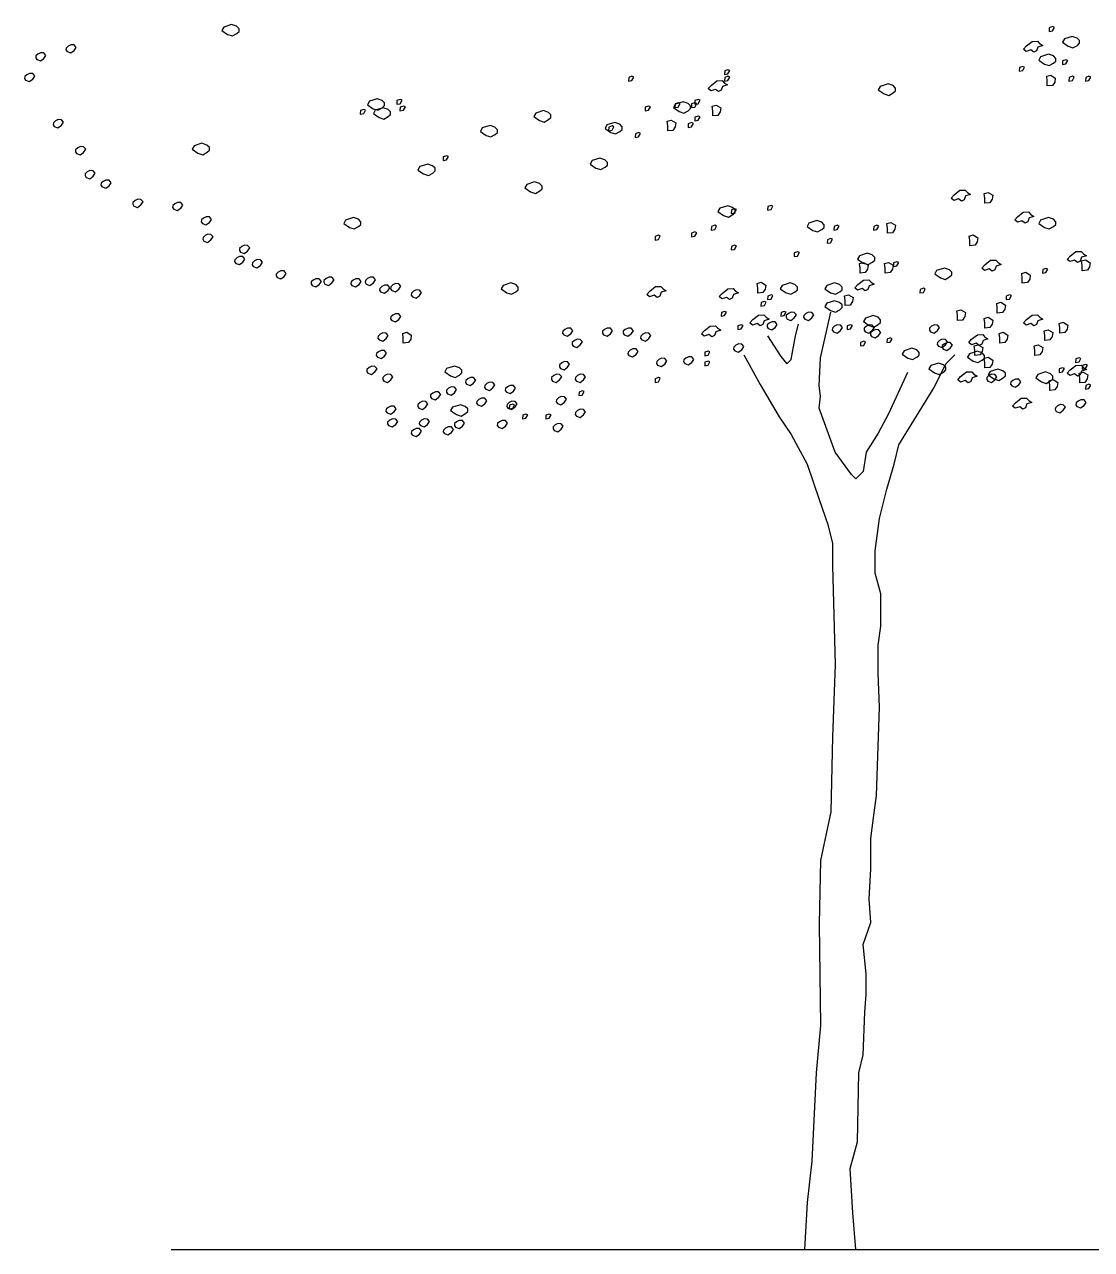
# Model space of a CAD drawing. Header units: millimetres. Extents: x 454 to 24074, y 929 to 15016.
# Drawn here: x 491 to 1802, y 11147 to 12652 of the extents above; entities that cross this region are included whole.
import ezdxf

# ---------------------------------------------------------------- set-up
doc = ezdxf.new("R2010")
doc.units = ezdxf.units.MM
doc.layers.add('cadblocksdwg.com', color=255, linetype='Continuous')

# ---------------------------------------------------------------- blocks, each defined once
blk = doc.blocks.new('Trees side 07_cad-block.com')
at = {"color": 0}
for points in [[(-1513.2, 2925.6), (-1501.7, 2922), (-1491.2, 2927.9), (-1485.7, 2933), (-1485.7, 2939.4), (-1491.6, 2945.3), (-1503.5, 2949.5), (-1522.3, 2943.5), (-1526.9, 2935.3)], [(465.2, 2932.9), (473.4, 2934.3), (478, 2942.5), (473.4, 2944.4), (465.6, 2941.6)], [(511.2, 2897), (522.7, 2893.4), (533.2, 2899.3), (538.7, 2904.4), (538.7, 2910.8), (532.8, 2916.7), (520.8, 2920.9), (502, 2914.9), (497.5, 2906.7)], [(-1899.9, 2884.2), (-1891.2, 2881), (-1883, 2887), (-1877.9, 2894.3), (-1883, 2900.3), (-1890.8, 2900.7), (-1897.2, 2897.5), (-1902.2, 2892.9), (-1902.7, 2888.4)], [(410.4, 2897.9), (424.2, 2908.9), (437, 2909.3), (442.5, 2903.4), (449.9, 2898.8), (437.9, 2895.1), (434.7, 2885.9), (428.3, 2882.7), (421, 2888.2), (410, 2884.6), (403.6, 2890.1)], [(-1972.8, 2865.1), (-1964.1, 2861.9), (-1955.8, 2867.8), (-1950.8, 2875.2), (-1955.8, 2881.1), (-1963.6, 2881.6), (-1970, 2878.4), (-1975.1, 2873.8), (-1975.5, 2869.2)], [(454, 2854.1), (465.4, 2850.5), (476, 2856.4), (481.5, 2861.5), (481.5, 2867.9), (475.5, 2873.8), (463.6, 2878), (444.8, 2872), (440.2, 2863.8)], [(497.1, 2853.2), (505.3, 2854.6), (509.9, 2862.8), (505.3, 2864.6), (497.5, 2861.9)], [(-1999.6, 2815.2), (-1990.9, 2812), (-1982.7, 2818), (-1977.6, 2825.3), (-1982.7, 2831.3), (-1990.4, 2831.7), (-1996.9, 2828.5), (-2001.9, 2824), (-2002.4, 2819.4)], [(-316.4, 2829.3), (-308.2, 2830.6), (-303.6, 2838.9), (-308.2, 2840.7), (-316, 2838)], [(393.4, 2837.2), (401.6, 2838.6), (406.2, 2846.9), (401.6, 2848.7), (393.9, 2845.9)], [(-547.7, 2813.3), (-539.5, 2814.7), (-534.9, 2822.9), (-539.5, 2824.8), (-547.3, 2822)], [(-348.9, 2803), (-335.1, 2814), (-322.3, 2814.4), (-316.8, 2808.5), (-309.5, 2803.9), (-321.4, 2800.2), (-324.6, 2791.1), (-331, 2787.9), (-338.3, 2793.4), (-349.3, 2789.7), (-355.8, 2795.2)], [(-316.4, 2813.3), (-308.2, 2814.7), (-303.6, 2822.9), (-308.2, 2824.8), (-316, 2822)], [(67.7, 2782.6), (79.2, 2779), (89.7, 2784.9), (95.2, 2790), (95.2, 2796.4), (89.3, 2802.3), (77.3, 2806.5), (58.5, 2800.5), (53.9, 2792.3)], [(460.7, 2801.5), (460.7, 2813.8), (459.4, 2824.8), (469, 2827.6), (480, 2820.7), (478.6, 2811.1), (473.1, 2802.8)], [(513, 2813.3), (521.3, 2814.7), (525.9, 2822.9), (521.3, 2824.8), (513.5, 2822)], [(552.9, 2813.3), (561.2, 2814.7), (565.7, 2822.9), (561.2, 2824.8), (553.4, 2822)], [(-1193.8, 2733.6), (-1185.5, 2735), (-1180.9, 2743.2), (-1185.5, 2745), (-1193.3, 2742.3)], [(-1162.7, 2746.9), (-1151.2, 2743.2), (-1140.7, 2749.2), (-1135.2, 2754.2), (-1135.2, 2760.6), (-1141.1, 2766.6), (-1153, 2770.7), (-1171.8, 2764.8), (-1176.4, 2756.5)], [(-1148.4, 2725.4), (-1136.9, 2721.8), (-1126.3, 2727.7), (-1120.8, 2732.8), (-1120.8, 2739.2), (-1126.8, 2745.1), (-1138.7, 2749.3), (-1157.5, 2743.3), (-1162.1, 2735.1)], [(-1106, 2757.5), (-1097.8, 2758.9), (-1093.2, 2767.1), (-1097.8, 2769), (-1105.6, 2766.2)], [(-1098.1, 2741.6), (-1089.8, 2742.9), (-1085.2, 2751.2), (-1089.8, 2753), (-1097.6, 2750.3)], [(-507.9, 2741.6), (-499.6, 2742.9), (-495, 2751.2), (-499.6, 2753), (-507.4, 2750.3)], [(-425.9, 2739.7), (-414.4, 2736.1), (-403.9, 2742), (-398.4, 2747.1), (-398.4, 2753.5), (-404.3, 2759.4), (-416.2, 2763.6), (-435, 2757.6), (-439.6, 2749.4)], [(-436.1, 2749.5), (-427.8, 2750.9), (-423.2, 2759.2), (-427.8, 2761), (-435.6, 2758.2)], [(-396.2, 2749.5), (-388, 2750.9), (-383.4, 2759.2), (-388, 2761), (-395.7, 2758.2)], [(-388.2, 2757.5), (-380, 2758.9), (-375.4, 2767.1), (-380, 2769), (-387.8, 2766.2)], [(-344.8, 2729.4), (-344.8, 2741.7), (-346.1, 2752.7), (-336.5, 2755.5), (-325.5, 2748.6), (-326.9, 2739), (-332.4, 2730.7)], [(-1930.6, 2704.1), (-1921.9, 2700.9), (-1913.6, 2706.9), (-1908.6, 2714.2), (-1913.6, 2720.2), (-1921.4, 2720.6), (-1927.9, 2717.4), (-1932.9, 2712.8), (-1933.4, 2708.2)], [(-762.1, 2718.3), (-750.6, 2714.6), (-740.1, 2720.6), (-734.6, 2725.6), (-734.6, 2732), (-740.5, 2738), (-752.4, 2742.1), (-771.2, 2736.2), (-775.8, 2727.9)], [(-453, 2693.3), (-453, 2705.7), (-454.3, 2716.7), (-444.7, 2719.4), (-433.7, 2712.5), (-435.1, 2702.9), (-440.6, 2694.7)], [(-388.2, 2717.6), (-380, 2719), (-375.4, 2727.3), (-380, 2729.1), (-387.8, 2726.4)], [(-890.8, 2682.5), (-879.4, 2678.9), (-868.8, 2684.8), (-863.3, 2689.9), (-863.3, 2696.3), (-869.3, 2702.2), (-881.2, 2706.4), (-900, 2700.4), (-904.6, 2692.2)], [(-590.4, 2689.7), (-578.9, 2686), (-568.4, 2692), (-562.9, 2697), (-562.9, 2703.4), (-568.9, 2709.4), (-580.8, 2713.5), (-599.6, 2707.6), (-604.2, 2699.3)], [(-595.6, 2693.7), (-587.3, 2695.1), (-582.8, 2703.4), (-587.3, 2705.2), (-595.1, 2702.4)], [(-531.8, 2677.8), (-523.5, 2679.2), (-519, 2687.4), (-523.5, 2689.2), (-531.3, 2686.5)], [(-404.2, 2701.7), (-395.9, 2703.1), (-391.3, 2711.3), (-395.9, 2713.2), (-403.7, 2710.4)], [(-1876.9, 2639), (-1868.2, 2635.8), (-1860, 2641.7), (-1854.9, 2649.1), (-1860, 2655), (-1867.8, 2655.5), (-1874.2, 2652.3), (-1879.2, 2647.7), (-1879.7, 2643.1)], [(-1584.7, 2639.6), (-1573.2, 2636), (-1562.7, 2641.9), (-1557.2, 2647), (-1557.2, 2653.4), (-1563.2, 2659.3), (-1575.1, 2663.5), (-1593.9, 2657.5), (-1598.5, 2649.2)], [(-994.4, 2622), (-986.1, 2623.4), (-981.5, 2631.6), (-986.1, 2633.4), (-993.9, 2630.7)], [(-626.2, 2603.9), (-614.7, 2600.2), (-604.2, 2606.2), (-598.7, 2611.2), (-598.7, 2617.6), (-604.6, 2623.6), (-616.5, 2627.7), (-635.3, 2621.7), (-639.9, 2613.5)], [(-1853.9, 2581.5), (-1845.2, 2578.3), (-1837, 2584.2), (-1831.9, 2591.6), (-1837, 2597.5), (-1844.8, 2598), (-1851.2, 2594.8), (-1856.2, 2590.2), (-1856.7, 2585.6)], [(-1041.1, 2589.6), (-1029.6, 2585.9), (-1019, 2591.9), (-1013.5, 2596.9), (-1013.5, 2603.3), (-1019.5, 2609.3), (-1031.4, 2613.4), (-1050.2, 2607.4), (-1054.8, 2599.2)], [(-1815.6, 2558.5), (-1806.9, 2555.3), (-1798.6, 2561.2), (-1793.6, 2568.6), (-1798.6, 2574.5), (-1806.4, 2575), (-1812.8, 2571.8), (-1817.9, 2567.2), (-1818.3, 2562.6)], [(-783.5, 2546.7), (-772.1, 2543), (-761.5, 2549), (-756, 2554), (-756, 2560.4), (-762, 2566.4), (-773.9, 2570.5), (-792.7, 2564.5), (-797.3, 2556.3)], [(236.4, 2539.4), (250.2, 2550.4), (263, 2550.9), (268.5, 2544.9), (275.9, 2540.4), (263.9, 2536.7), (260.7, 2527.5), (254.3, 2524.3), (247, 2529.8), (236, 2526.1), (229.5, 2531.6)], [(310.5, 2519.1), (310.5, 2531.4), (309.1, 2542.4), (318.7, 2545.2), (329.7, 2538.3), (328.3, 2528.7), (322.8, 2520.4)], [(-1738.9, 2512.5), (-1730.2, 2509.3), (-1722, 2515.3), (-1716.9, 2522.6), (-1722, 2528.5), (-1729.7, 2529), (-1736.2, 2525.8), (-1741.2, 2521.2), (-1741.7, 2516.6)], [(-1643.1, 2504.8), (-1634.4, 2501.6), (-1626.1, 2507.6), (-1621.1, 2514.9), (-1626.1, 2520.9), (-1633.9, 2521.3), (-1640.3, 2518.1), (-1645.4, 2513.5), (-1645.8, 2509)], [(-318.6, 2489.5), (-307.1, 2485.8), (-296.6, 2491.8), (-291.1, 2496.8), (-291.1, 2503.2), (-297, 2509.2), (-308.9, 2513.3), (-327.7, 2507.3), (-332.3, 2499.1)], [(-212.8, 2502.4), (-204.5, 2503.8), (-199.9, 2512), (-204.5, 2513.8), (-212.3, 2511.1)], [(-1574.1, 2470.4), (-1565.4, 2467.1), (-1557.1, 2473.1), (-1552.1, 2480.4), (-1557.1, 2486.4), (-1564.9, 2486.8), (-1571.3, 2483.6), (-1576.4, 2479.1), (-1576.8, 2474.5)], [(-1219.9, 2460.9), (-1208.4, 2457.2), (-1197.9, 2463.2), (-1192.4, 2468.2), (-1192.4, 2474.6), (-1198.3, 2480.6), (-1210.3, 2484.7), (-1229.1, 2478.7), (-1233.6, 2470.5)], [(-300.5, 2494.4), (-292.2, 2495.8), (-287.7, 2504), (-292.2, 2505.9), (-300, 2503.1)], [(389.3, 2486.7), (403.1, 2497.7), (415.9, 2498.2), (421.4, 2492.2), (428.8, 2487.6), (416.9, 2484), (413.6, 2474.8), (407.2, 2471.6), (399.9, 2477.1), (388.9, 2473.4), (382.5, 2478.9)], [(454, 2460.9), (465.4, 2457.2), (476, 2463.2), (481.5, 2468.2), (481.5, 2474.6), (475.5, 2480.6), (463.6, 2484.7), (444.8, 2478.7), (440.2, 2470.5)], [(-396.2, 2438.6), (-388, 2440), (-383.4, 2448.2), (-388, 2450.1), (-395.7, 2447.3)], [(-348.3, 2454.6), (-340.1, 2455.9), (-335.5, 2464.2), (-340.1, 2466), (-347.9, 2463.3)], [(-104, 2453.7), (-92.5, 2450.1), (-82, 2456), (-76.5, 2461), (-76.5, 2467.5), (-82.4, 2473.4), (-94.3, 2477.5), (-113.1, 2471.6), (-117.7, 2463.3)], [(-53.2, 2454.6), (-45, 2455.9), (-40.4, 2464.2), (-45, 2466), (-52.8, 2463.3)], [(42.5, 2454.6), (50.7, 2455.9), (55.3, 2464.2), (50.7, 2466), (42.9, 2463.3)], [(76, 2446.9), (76, 2459.3), (74.7, 2470.3), (84.3, 2473.1), (95.3, 2466.2), (93.9, 2456.6), (88.4, 2448.3)], [(-1570.2, 2428.2), (-1561.5, 2425), (-1553.3, 2430.9), (-1548.2, 2438.3), (-1553.3, 2444.2), (-1561.1, 2444.7), (-1567.5, 2441.5), (-1572.5, 2436.9), (-1573, 2432.3)], [(-483.9, 2430.6), (-475.7, 2432), (-471.1, 2440.3), (-475.7, 2442.1), (-483.5, 2439.3)], [(-69.2, 2422.7), (-60.9, 2424), (-56.4, 2432.3), (-60.9, 2434.1), (-68.7, 2431.4)], [(274.4, 2416.9), (274.4, 2429.3), (273, 2440.3), (282.6, 2443), (293.6, 2436.1), (292.3, 2426.5), (286.8, 2418.3)], [(-1493.6, 2374.5), (-1484.8, 2371.3), (-1476.6, 2377.3), (-1471.5, 2384.6), (-1476.6, 2390.6), (-1484.4, 2391), (-1490.8, 2387.8), (-1495.8, 2383.3), (-1496.3, 2378.7)], [(-1482.1, 2401.4), (-1473.3, 2398.2), (-1465.1, 2404.1), (-1460, 2411.5), (-1465.1, 2417.4), (-1472.9, 2417.9), (-1479.3, 2414.7), (-1484.3, 2410.1), (-1484.8, 2405.5)], [(-300.5, 2406.7), (-292.2, 2408.1), (-287.7, 2416.3), (-292.2, 2418.2), (-300, 2415.4)], [(-149, 2390.8), (-140.7, 2392.1), (-136.1, 2400.4), (-140.7, 2402.2), (-148.5, 2399.5)], [(17.6, 2375.1), (29.1, 2371.4), (39.6, 2377.4), (45.1, 2382.4), (45.1, 2388.8), (39.2, 2394.8), (27.3, 2398.9), (8.5, 2392.9), (3.9, 2384.7)], [(515.9, 2391.9), (529.6, 2402.9), (542.5, 2403.3), (548, 2397.4), (555.3, 2392.8), (543.4, 2389.1), (540.2, 2379.9), (533.8, 2376.7), (526.4, 2382.2), (515.4, 2378.6), (509, 2384.1)], [(-1451.4, 2366.9), (-1442.7, 2363.7), (-1434.4, 2369.6), (-1429.4, 2377), (-1434.4, 2382.9), (-1442.2, 2383.4), (-1448.6, 2380.2), (-1453.7, 2375.6), (-1454.1, 2371)], [(9.9, 2350.8), (9.9, 2363.2), (8.5, 2374.2), (18.2, 2376.9), (29.1, 2370), (27.8, 2360.4), (22.3, 2352.2)], [(70, 2350.8), (70, 2363.2), (68.6, 2374.2), (78.3, 2376.9), (89.3, 2370), (87.9, 2360.4), (82.4, 2352.2)], [(90.3, 2366.9), (98.6, 2368.2), (103.2, 2376.5), (98.6, 2378.3), (90.8, 2375.6)], [(203.6, 2339.3), (215.1, 2335.6), (225.6, 2341.6), (231.1, 2346.6), (231.1, 2353.1), (225.2, 2359), (213.2, 2363.1), (194.4, 2357.2), (189.9, 2348.9)], [(310.2, 2370.8), (324, 2381.8), (336.8, 2382.2), (342.3, 2376.3), (349.7, 2371.7), (337.8, 2368), (334.5, 2358.9), (328.1, 2355.6), (320.8, 2361.1), (309.8, 2357.5), (303.4, 2363)], [(449.2, 2350.9), (457.5, 2352.3), (462.1, 2360.5), (457.5, 2362.4), (449.7, 2359.6)], [(544.9, 2356.8), (544.9, 2369.2), (543.5, 2380.2), (553.1, 2382.9), (564.1, 2376.1), (562.8, 2366.4), (557.3, 2358.2)], [(-1393.9, 2340.1), (-1385.2, 2336.8), (-1376.9, 2342.8), (-1371.9, 2350.1), (-1376.9, 2356.1), (-1384.7, 2356.6), (-1391.1, 2353.3), (-1396.2, 2348.8), (-1396.6, 2344.2)], [(-1309.5, 2320.9), (-1300.8, 2317.7), (-1292.6, 2323.6), (-1287.5, 2331), (-1292.6, 2336.9), (-1300.4, 2337.4), (-1306.8, 2334.2), (-1311.8, 2329.6), (-1312.3, 2325)], [(-1278.9, 2324.7), (-1270.2, 2321.5), (-1261.9, 2327.5), (-1256.9, 2334.8), (-1261.9, 2340.8), (-1269.7, 2341.2), (-1276.1, 2338), (-1281.2, 2333.4), (-1281.6, 2328.8)], [(-1213.7, 2320.9), (-1205, 2317.7), (-1196.7, 2323.6), (-1191.7, 2331), (-1196.7, 2336.9), (-1204.5, 2337.4), (-1210.9, 2334.2), (-1216, 2329.6), (-1216.4, 2325)], [(-1179.2, 2324.7), (-1170.5, 2321.5), (-1162.2, 2327.5), (-1157.2, 2334.8), (-1162.2, 2340.8), (-1170, 2341.2), (-1176.4, 2338), (-1181.5, 2333.4), (-1181.9, 2328.8)], [(4.4, 2323.3), (18.2, 2334.3), (31, 2334.8), (36.5, 2328.8), (43.8, 2324.2), (31.9, 2320.6), (28.7, 2311.4), (22.3, 2308.2), (15, 2313.7), (4, 2310), (-2.5, 2315.5)], [(400.6, 2326.8), (400.6, 2339.1), (399.2, 2350.1), (408.9, 2352.9), (419.9, 2346), (418.5, 2336.4), (413, 2328.2)], [(-1144.7, 2305.6), (-1136, 2302.4), (-1127.7, 2308.3), (-1122.7, 2315.6), (-1127.7, 2321.6), (-1135.5, 2322.1), (-1141.9, 2318.9), (-1147, 2314.3), (-1147.4, 2309.7)], [(-1117.8, 2309.4), (-1109.1, 2306.2), (-1100.9, 2312.1), (-1095.8, 2319.5), (-1100.9, 2325.4), (-1108.7, 2325.9), (-1115.1, 2322.7), (-1120.1, 2318.1), (-1120.6, 2313.5)], [(-1068, 2294.1), (-1059.3, 2290.9), (-1051, 2296.8), (-1046, 2304.2), (-1051, 2310.1), (-1058.8, 2310.6), (-1065.3, 2307.4), (-1070.3, 2302.8), (-1070.8, 2298.2)], [(-840.8, 2303.6), (-829.3, 2299.9), (-818.8, 2305.9), (-813.3, 2310.9), (-813.3, 2317.3), (-819.2, 2323.3), (-831.1, 2327.4), (-849.9, 2321.4), (-854.5, 2313.2)], [(-496.5, 2307.5), (-482.8, 2318.5), (-469.9, 2319), (-464.4, 2313), (-457.1, 2308.4), (-469, 2304.8), (-472.2, 2295.6), (-478.6, 2292.4), (-486, 2297.9), (-497, 2294.2), (-503.4, 2299.7)], [(-322.5, 2302.2), (-308.8, 2313.2), (-295.9, 2313.7), (-290.4, 2307.7), (-283.1, 2303.2), (-295, 2299.5), (-298.2, 2290.3), (-304.6, 2287.1), (-312, 2292.6), (-323, 2289), (-329.4, 2294.5)], [(-236.6, 2302.7), (-236.6, 2315.1), (-237.9, 2326.1), (-228.3, 2328.8), (-217.3, 2322), (-218.7, 2312.4), (-224.2, 2304.1)], [(-168.4, 2303.6), (-156.9, 2299.9), (-146.3, 2305.9), (-140.8, 2310.9), (-140.8, 2317.3), (-146.8, 2323.3), (-158.7, 2327.4), (-177.5, 2321.4), (-182.1, 2313.2)], [(-61.1, 2303.6), (-49.6, 2299.9), (-39, 2305.9), (-33.5, 2310.9), (-33.5, 2317.3), (-39.5, 2323.3), (-51.4, 2327.4), (-70.2, 2321.4), (-74.8, 2313.2)], [(154.1, 2303.1), (162.4, 2304.5), (167, 2312.7), (162.4, 2314.5), (154.6, 2311.8)], [(-228.7, 2271.2), (-220.5, 2272.6), (-215.9, 2280.8), (-220.5, 2282.6), (-228.3, 2279.9)], [(-212.8, 2287.1), (-204.5, 2288.5), (-199.9, 2296.8), (-204.5, 2298.6), (-212.3, 2295.8)], [(-61.1, 2260.7), (-49.6, 2257), (-39, 2262.9), (-33.5, 2268), (-33.5, 2274.4), (-39.5, 2280.4), (-51.4, 2284.5), (-70.2, 2278.5), (-74.8, 2270.3)], [(-26.2, 2272.7), (-26.2, 2285.1), (-27.5, 2296.1), (-17.9, 2298.8), (-6.9, 2291.9), (-8.3, 2282.3), (-13.8, 2274.1)], [(340.5, 2254.7), (340.5, 2267), (339.1, 2278), (348.8, 2280.8), (359.8, 2273.9), (358.4, 2264.3), (352.9, 2256)], [(361.5, 2287.1), (369.7, 2288.5), (374.3, 2296.8), (369.7, 2298.6), (362, 2295.8)], [(-1117.8, 2236.6), (-1109.1, 2233.4), (-1100.9, 2239.3), (-1095.8, 2246.7), (-1100.9, 2252.6), (-1108.7, 2253.1), (-1115.1, 2249.9), (-1120.1, 2245.3), (-1120.6, 2240.7)], [(-324.4, 2247.3), (-316.2, 2248.6), (-311.6, 2256.9), (-316.2, 2258.7), (-324, 2256)], [(-248.7, 2239), (-234.9, 2250), (-222.1, 2250.5), (-216.6, 2244.5), (-209.3, 2239.9), (-221.2, 2236.2), (-224.4, 2227.1), (-230.8, 2223.9), (-238.2, 2229.4), (-249.2, 2225.7), (-255.6, 2231.2)], [(-180.9, 2247.3), (-172.6, 2248.6), (-168, 2256.9), (-172.6, 2258.7), (-180.4, 2256)], [(-165.5, 2240.4), (-156.7, 2237.2), (-148.5, 2243.2), (-143.4, 2250.5), (-148.5, 2256.5), (-156.3, 2256.9), (-162.7, 2253.7), (-167.7, 2249.1), (-168.2, 2244.5)], [(-123.3, 2240.4), (-114.6, 2237.2), (-106.3, 2243.2), (-101.3, 2250.5), (-106.3, 2256.5), (-114.1, 2256.9), (-120.5, 2253.7), (-125.6, 2249.1), (-126, 2244.5)], [(31.9, 2224.9), (43.4, 2221.2), (53.9, 2227.2), (59.4, 2232.2), (59.4, 2238.7), (53.5, 2244.6), (41.6, 2248.7), (22.8, 2242.8), (18.2, 2234.5)], [(244.3, 2236.6), (244.3, 2249), (243, 2260), (252.6, 2262.8), (263.6, 2255.9), (262.2, 2246.3), (256.7, 2238)], [(310.5, 2218.6), (310.5, 2231), (309.1, 2242), (318.7, 2244.7), (329.7, 2237.9), (328.3, 2228.2), (322.8, 2220)], [(410.4, 2239), (424.2, 2250), (437, 2250.5), (442.5, 2244.5), (449.9, 2239.9), (437.9, 2236.2), (434.7, 2227.1), (428.3, 2223.9), (421, 2229.4), (410, 2225.7), (403.6, 2231.2)], [(-703.8, 2202.1), (-695.1, 2198.9), (-686.8, 2204.8), (-681.8, 2212.2), (-686.8, 2218.1), (-694.6, 2218.6), (-701, 2215.4), (-706.1, 2210.8), (-706.5, 2206.2)], [(-607.9, 2202.1), (-599.2, 2198.9), (-591, 2204.8), (-585.9, 2212.2), (-591, 2218.1), (-598.8, 2218.6), (-605.2, 2215.4), (-610.2, 2210.8), (-610.7, 2206.2)], [(-558.1, 2202.1), (-549.4, 2198.9), (-541.1, 2204.8), (-536.1, 2212.2), (-541.1, 2218.1), (-548.9, 2218.6), (-555.4, 2215.4), (-560.4, 2210.8), (-560.9, 2206.2)], [(-364.7, 2212.6), (-350.9, 2223.6), (-338.1, 2224.1), (-332.6, 2218.1), (-325.3, 2213.6), (-337.2, 2209.9), (-340.4, 2200.7), (-346.8, 2197.5), (-354.2, 2203), (-365.2, 2199.4), (-371.6, 2204.9)], [(-284.5, 2215.4), (-276.3, 2216.8), (-271.7, 2225), (-276.3, 2226.8), (-284.1, 2224.1)], [(-211.5, 2217.4), (-202.7, 2214.2), (-194.5, 2220.2), (-189.5, 2227.5), (-194.5, 2233.5), (-202.3, 2233.9), (-208.7, 2230.7), (-213.8, 2226.1), (-214.2, 2221.5)], [(-54.3, 2209.8), (-45.6, 2206.6), (-37.3, 2212.5), (-32.3, 2219.8), (-37.3, 2225.8), (-45.1, 2226.3), (-51.5, 2223), (-56.6, 2218.5), (-57, 2213.9)], [(-21.3, 2215.4), (-13.1, 2216.8), (-8.5, 2225), (-13.1, 2226.8), (-20.9, 2224.1)], [(22.4, 2209.8), (31.1, 2206.6), (39.4, 2212.5), (44.4, 2219.8), (39.4, 2225.8), (31.6, 2226.3), (25.2, 2223), (20.1, 2218.5), (19.7, 2213.9)], [(37.7, 2198.3), (46.4, 2195.1), (54.7, 2201), (59.7, 2208.3), (54.7, 2214.3), (46.9, 2214.8), (40.5, 2211.6), (35.4, 2207), (35, 2202.4)], [(179.6, 2209.8), (188.3, 2206.6), (196.6, 2212.5), (201.6, 2219.8), (196.6, 2225.8), (188.8, 2226.3), (182.3, 2223), (177.3, 2218.5), (176.8, 2213.9)], [(454.7, 2188.6), (454.7, 2200.9), (453.3, 2211.9), (463, 2214.7), (474, 2207.8), (472.6, 2198.2), (467.1, 2190)], [(490.8, 2206.6), (490.8, 2219), (489.4, 2230), (499, 2232.7), (510, 2225.8), (508.7, 2216.2), (503.2, 2208)], [(-1148.5, 2190.6), (-1139.8, 2187.4), (-1131.5, 2193.3), (-1126.5, 2200.7), (-1131.5, 2206.6), (-1139.3, 2207.1), (-1145.8, 2203.9), (-1150.8, 2199.3), (-1151.3, 2194.7)], [(-1090.1, 2182.6), (-1090.1, 2194.9), (-1091.5, 2205.9), (-1081.9, 2208.7), (-1070.9, 2201.8), (-1072.3, 2192.2), (-1077.8, 2183.9)], [(-680.8, 2175.3), (-672.1, 2172.1), (-663.8, 2178), (-658.8, 2185.4), (-663.8, 2191.3), (-671.6, 2191.8), (-678, 2188.6), (-683.1, 2184), (-683.5, 2179.4)], [(-515.9, 2190.6), (-507.2, 2187.4), (-499, 2193.3), (-493.9, 2200.7), (-499, 2206.6), (-506.8, 2207.1), (-513.2, 2203.9), (-518.2, 2199.3), (-518.7, 2194.7)], [(10.6, 2175.5), (18.8, 2176.9), (23.4, 2185.1), (18.8, 2187), (11, 2184.2)], [(74.4, 2183.5), (82.6, 2184.9), (87.2, 2193.1), (82.6, 2194.9), (74.8, 2192.2)], [(198.8, 2175.3), (207.5, 2172.1), (215.7, 2178), (220.8, 2185.4), (215.7, 2191.3), (207.9, 2191.8), (201.5, 2188.6), (196.5, 2184), (196, 2179.4)], [(210.3, 2167.6), (219, 2164.4), (227.2, 2170.4), (232.3, 2177.7), (227.2, 2183.6), (219.4, 2184.1), (213, 2180.9), (208, 2176.3), (207.5, 2171.7)], [(278.6, 2191.6), (292.4, 2202.6), (305.2, 2203), (310.7, 2197.1), (318, 2192.5), (306.1, 2188.8), (302.9, 2179.6), (296.5, 2176.4), (289.2, 2181.9), (278.1, 2178.3), (271.7, 2183.8)], [(346.5, 2182.6), (346.5, 2194.9), (345.1, 2205.9), (354.8, 2208.7), (365.8, 2201.8), (364.4, 2192.2), (358.9, 2183.9)], [(-1152.3, 2148.4), (-1143.6, 2145.2), (-1135.4, 2151.2), (-1130.3, 2158.5), (-1135.4, 2164.5), (-1143.2, 2164.9), (-1149.6, 2161.7), (-1154.6, 2157.2), (-1155.1, 2152.6)], [(-546.6, 2152.3), (-537.9, 2149.1), (-529.6, 2155), (-524.6, 2162.4), (-529.6, 2168.3), (-537.4, 2168.8), (-543.9, 2165.6), (-548.9, 2161), (-549.4, 2156.4)], [(-364.3, 2151.6), (-356, 2153), (-351.5, 2161.2), (-356, 2163.1), (-363.8, 2160.3)], [(-292, 2163.8), (-283.3, 2160.6), (-275, 2166.5), (-270, 2173.9), (-275, 2179.8), (-282.8, 2180.3), (-289.2, 2177.1), (-294.3, 2172.5), (-294.7, 2167.9)], [(124.9, 2146.3), (136.4, 2142.6), (146.9, 2148.5), (152.4, 2153.6), (152.4, 2160), (146.5, 2166), (134.6, 2170.1), (115.8, 2164.1), (111.2, 2155.9)], [(282.3, 2139.1), (293.8, 2135.4), (304.3, 2141.4), (309.8, 2146.4), (309.8, 2152.8), (303.9, 2158.8), (291.9, 2162.9), (273.1, 2157), (268.5, 2148.7)], [(286.4, 2152.5), (286.4, 2164.9), (285, 2175.9), (294.7, 2178.6), (305.7, 2171.8), (304.3, 2162.1), (298.8, 2153.9)], [(430.7, 2152.5), (430.7, 2164.9), (429.3, 2175.9), (438.9, 2178.6), (449.9, 2171.8), (448.5, 2162.1), (443.1, 2153.9)], [(-1175.4, 2110.1), (-1166.6, 2106.9), (-1158.4, 2112.9), (-1153.3, 2120.2), (-1158.4, 2126.2), (-1166.2, 2126.6), (-1172.6, 2123.4), (-1177.6, 2118.8), (-1178.1, 2114.2)], [(-976.7, 2103.3), (-965.2, 2099.7), (-954.7, 2105.6), (-949.2, 2110.7), (-949.2, 2117.1), (-955.1, 2123.1), (-967, 2127.2), (-985.8, 2121.2), (-990.4, 2113)], [(-711.5, 2121.6), (-702.8, 2118.4), (-694.5, 2124.4), (-689.5, 2131.7), (-694.5, 2137.7), (-702.3, 2138.1), (-708.7, 2134.9), (-713.8, 2130.3), (-714.2, 2125.7)], [(-477.6, 2129.3), (-468.9, 2126.1), (-460.6, 2132), (-455.6, 2139.4), (-460.6, 2145.3), (-468.4, 2145.8), (-474.8, 2142.6), (-479.9, 2138), (-480.4, 2133.4)], [(-412.4, 2133.1), (-403.7, 2129.9), (-395.5, 2135.9), (-390.4, 2143.2), (-395.5, 2149.2), (-403.3, 2149.6), (-409.7, 2146.4), (-414.7, 2141.8), (-415.2, 2137.2)], [(-364.3, 2127.7), (-356, 2129.1), (-351.5, 2137.3), (-356, 2139.1), (-363.8, 2136.4)], [(189.3, 2110.5), (200.8, 2106.8), (211.3, 2112.8), (216.8, 2117.8), (216.8, 2124.2), (210.9, 2130.2), (198.9, 2134.3), (180.1, 2128.4), (175.6, 2120.1)], [(310.5, 2122.5), (310.5, 2134.9), (309.1, 2145.8), (318.7, 2148.6), (329.7, 2141.7), (328.3, 2132.1), (322.8, 2123.9)], [(515.9, 2117.8), (529.6, 2128.8), (542.5, 2129.2), (548, 2123.3), (555.3, 2118.7), (543.4, 2115), (540.2, 2105.9), (533.8, 2102.6), (526.4, 2108.1), (515.4, 2104.5), (509, 2110)], [(529, 2135.7), (537.2, 2137), (541.8, 2145.3), (537.2, 2147.1), (529.4, 2144.4)], [(544.9, 2119.7), (553.2, 2121.1), (557.8, 2129.3), (553.2, 2131.2), (545.4, 2128.4)], [(-1137, 2091), (-1128.3, 2087.8), (-1120, 2093.7), (-1115, 2101), (-1120, 2107), (-1127.8, 2107.5), (-1134.3, 2104.3), (-1139.3, 2099.7), (-1139.8, 2095.1)], [(-937.7, 2083.3), (-928.9, 2080.1), (-920.7, 2086), (-915.6, 2093.4), (-920.7, 2099.3), (-928.5, 2099.8), (-934.9, 2096.6), (-939.9, 2092), (-940.4, 2087.4)], [(-730.6, 2091), (-721.9, 2087.8), (-713.7, 2093.7), (-708.6, 2101), (-713.7, 2107), (-721.5, 2107.5), (-727.9, 2104.3), (-732.9, 2099.7), (-733.4, 2095.1)], [(-673.1, 2091), (-664.4, 2087.8), (-656.2, 2093.7), (-651.1, 2101), (-656.2, 2107), (-664, 2107.5), (-670.4, 2104.3), (-675.4, 2099.7), (-675.9, 2095.1)], [(-483.9, 2087.8), (-475.7, 2089.2), (-471.1, 2097.4), (-475.7, 2099.3), (-483.5, 2096.5)], [(252.2, 2102), (266, 2113), (278.8, 2113.4), (284.3, 2107.5), (291.7, 2102.9), (279.8, 2099.2), (276.5, 2090), (270.1, 2086.8), (262.8, 2092.3), (251.8, 2088.7), (245.4, 2094.2)], [(317.6, 2091), (326.3, 2087.8), (334.6, 2093.7), (339.6, 2101), (334.6, 2107), (326.8, 2107.5), (320.4, 2104.3), (315.3, 2099.7), (314.9, 2095.1)], [(332.4, 2096.2), (343.8, 2092.5), (354.4, 2098.5), (359.9, 2103.5), (359.9, 2109.9), (353.9, 2115.9), (342, 2120), (323.2, 2114.1), (318.6, 2105.8)], [(375.1, 2079.5), (383.8, 2076.3), (392.1, 2082.2), (397.1, 2089.5), (392.1, 2095.5), (384.3, 2096), (377.9, 2092.8), (372.8, 2088.2), (372.4, 2083.6)], [(446.8, 2089), (458.3, 2085.4), (468.8, 2091.3), (474.3, 2096.4), (474.3, 2102.8), (468.4, 2108.8), (456.5, 2112.9), (437.7, 2106.9), (433.1, 2098.7)], [(466.7, 2068.4), (466.7, 2080.8), (465.4, 2091.8), (475, 2094.5), (486, 2087.6), (484.6, 2078), (479.1, 2069.8)], [(489.1, 2111.7), (497.4, 2113.1), (501.9, 2121.4), (497.4, 2123.2), (489.6, 2120.4)], [(538.9, 2086.4), (538.9, 2098.8), (537.5, 2109.8), (547.1, 2112.5), (558.1, 2105.7), (556.7, 2096.1), (551.3, 2087.8)], [(-1022, 2048.8), (-1013.3, 2045.6), (-1005, 2051.6), (-1000, 2058.9), (-1005, 2064.8), (-1012.8, 2065.3), (-1019.2, 2062.1), (-1024.3, 2057.5), (-1024.7, 2052.9)], [(-983.7, 2060.3), (-974.9, 2057.1), (-966.7, 2063.1), (-961.7, 2070.4), (-966.7, 2076.3), (-974.5, 2076.8), (-980.9, 2073.6), (-986, 2069), (-986.4, 2064.4)], [(-891.6, 2071.8), (-882.9, 2068.6), (-874.7, 2074.5), (-869.6, 2081.9), (-874.7, 2087.8), (-882.5, 2088.3), (-888.9, 2085.1), (-893.9, 2080.5), (-894.4, 2075.9)], [(-841.8, 2064.1), (-833.1, 2060.9), (-824.8, 2066.9), (-819.8, 2074.2), (-824.8, 2080.2), (-832.6, 2080.6), (-839.1, 2077.4), (-844.1, 2072.8), (-844.6, 2068.3)], [(-667.4, 2055.9), (-659.1, 2057.3), (-654.5, 2065.6), (-659.1, 2067.4), (-666.9, 2064.6)], [(552.9, 2071.9), (561.2, 2073.3), (565.7, 2081.5), (561.2, 2083.3), (553.4, 2080.6)], [(-1052.7, 2025.8), (-1044, 2022.6), (-1035.7, 2028.6), (-1030.7, 2035.9), (-1035.7, 2041.9), (-1043.5, 2042.3), (-1049.9, 2039.1), (-1055, 2034.5), (-1055.4, 2029.9)], [(-910.8, 2033.5), (-902.1, 2030.3), (-893.9, 2036.2), (-888.8, 2043.6), (-893.9, 2049.5), (-901.6, 2050), (-908.1, 2046.8), (-913.1, 2042.2), (-913.6, 2037.6)], [(-838, 2025.8), (-829.3, 2022.6), (-821, 2028.6), (-816, 2035.9), (-821, 2041.9), (-828.8, 2042.3), (-835.2, 2039.1), (-840.3, 2034.5), (-840.7, 2029.9)], [(-834.9, 2024), (-826.6, 2025.4), (-822, 2033.7), (-826.6, 2035.5), (-834.4, 2032.7)], [(-719.1, 2037.3), (-710.4, 2034.1), (-702.2, 2040.1), (-697.1, 2047.4), (-702.2, 2053.3), (-710, 2053.8), (-716.4, 2050.6), (-721.4, 2046), (-721.9, 2041.4)], [(384.1, 2038.7), (397.8, 2049.7), (410.7, 2050.2), (416.2, 2044.2), (423.5, 2039.6), (411.6, 2036), (408.4, 2026.8), (401.9, 2023.6), (394.6, 2029.1), (383.6, 2025.4), (377.2, 2030.9)], [(532.3, 2029.6), (541, 2026.4), (549.3, 2032.4), (554.3, 2039.7), (549.3, 2045.7), (541.5, 2046.1), (535, 2042.9), (530, 2038.4), (529.5, 2033.8)], [(-1129.3, 2014.3), (-1120.6, 2011.1), (-1112.4, 2017.1), (-1107.3, 2024.4), (-1112.4, 2030.4), (-1120.2, 2030.8), (-1126.6, 2027.6), (-1131.6, 2023), (-1132.1, 2018.4)], [(-962.4, 2010.4), (-950.9, 2006.7), (-940.4, 2012.7), (-934.9, 2017.7), (-934.9, 2024.1), (-940.8, 2030.1), (-952.7, 2034.2), (-971.5, 2028.3), (-976.1, 2020)], [(-803, 2000.1), (-794.7, 2001.5), (-790.1, 2009.7), (-794.7, 2011.6), (-802.5, 2008.8)], [(-747.1, 2000.1), (-738.9, 2001.5), (-734.3, 2009.7), (-738.9, 2011.6), (-746.7, 2008.8)], [(-673.1, 2006.7), (-664.4, 2003.4), (-656.2, 2009.4), (-651.1, 2016.7), (-656.2, 2022.7), (-664, 2023.2), (-670.4, 2019.9), (-675.4, 2015.4), (-675.9, 2010.8)], [(482.5, 2018.1), (491.2, 2014.9), (499.4, 2020.9), (504.5, 2028.2), (499.4, 2034.2), (491.6, 2034.6), (485.2, 2031.4), (480.2, 2026.9), (479.7, 2022.3)], [(-1125.5, 1983.7), (-1116.8, 1980.5), (-1108.5, 1986.4), (-1103.5, 1993.7), (-1108.5, 1999.7), (-1116.3, 2000.2), (-1122.8, 1996.9), (-1127.8, 1992.4), (-1128.3, 1987.8)], [(-1068, 1960.7), (-1059.3, 1957.5), (-1051, 1963.4), (-1046, 1970.7), (-1051, 1976.7), (-1058.8, 1977.2), (-1065.3, 1974), (-1070.3, 1969.4), (-1070.8, 1964.8)], [(-1048.8, 1983.7), (-1040.1, 1980.5), (-1031.9, 1986.4), (-1026.8, 1993.7), (-1031.9, 1999.7), (-1039.7, 2000.2), (-1046.1, 1996.9), (-1051.1, 1992.4), (-1051.6, 1987.8)], [(-991.3, 1964.5), (-982.6, 1961.3), (-974.4, 1967.2), (-969.3, 1974.6), (-974.4, 1980.5), (-982.2, 1981), (-988.6, 1977.8), (-993.6, 1973.2), (-994.1, 1968.6)], [(-964.5, 1979.8), (-955.8, 1976.6), (-947.5, 1982.6), (-942.5, 1989.9), (-947.5, 1995.9), (-955.3, 1996.3), (-961.7, 1993.1), (-966.8, 1988.5), (-967.2, 1984)], [(-861, 1979.8), (-852.3, 1976.6), (-844, 1982.6), (-839, 1989.9), (-844, 1995.9), (-851.8, 1996.3), (-858.2, 1993.1), (-863.3, 1988.5), (-863.7, 1984)], [(-726.8, 1972.2), (-718.1, 1969), (-709.8, 1974.9), (-704.8, 1982.2), (-709.8, 1988.2), (-717.6, 1988.7), (-724, 1985.5), (-729.1, 1980.9), (-729.5, 1976.3)]]:
    blk.add_lwpolyline(points, close=True, dxfattribs=at)
for points in [[(124.2, 2111.3), (78.1, 2011.9), (53.2, 1965.8), (24.8, 1919.7), (17.7, 1873.5), (0, 1855.8), (-10.6, 1866.4), (-49.7, 1919.7), (-88.7, 2026.1), (-85.2, 2054.5), (-88.7, 2079.3), (-85.2, 2146.8), (-71, 2210.6), (-60.3, 2256.8)], [(-213, 2200), (-181, 2150.3), (-166.8, 2132.6), (-156.2, 2143.2), (-145.5, 2200), (-138.4, 2228.4)], [(-269.8, 2153.9), (-230.7, 2082.9), (-184.6, 2004.8), (-156.2, 1962.2), (-117.1, 1891.3), (-88.7, 1806.1), (-67.4, 1745.8), (-56.8, 1699.7), (-56.8, 1646.4), (-49.7, 1408.7), (-56.8, 1234.8), (-60.3, 1053.9), (-85.2, 936.8), (-88.7, 784.2), (-85.2, 539.4), (-95.8, 425.8), (-106.5, 212.9), (-117.1, 113.5), (-124.2, 0), (-124.2, 0)], [(0, 0), (-7.1, 88.7), (-14.2, 195.2), (3.5, 259), (7.1, 425.8), (17.7, 468.4), (21.3, 571.3), (24.8, 613.9), (24.8, 663.5), (17.7, 734.5), (35.5, 787.7), (31.9, 844.5), (35.5, 915.5), (35.5, 990), (42.6, 1039.7), (49.7, 1092.9), (56.8, 1305.8), (53.2, 1387.4), (53.2, 1454.8), (60.3, 1501), (60.3, 1547.1), (60.3, 1579), (46.1, 1628.7), (46.1, 1681.9), (56.8, 1760), (74.5, 1831), (92.3, 1891.3), (102.9, 1937.4), (188.1, 2075.8), (216.5, 2132.6), (237.8, 2153.9)]]:
    blk.add_lwpolyline(points, dxfattribs=at)

msp = doc.modelspace()

# ---------------------------------------------------------------- linework, layer by layer
msp.add_lwpolyline([(671.1, 11147.1), (23739, 11147.1)])

# ---------------------------------------------------------------- block references
at = {"layer": 'cadblocksdwg.com', "xscale": 0.5103099452236204, "yscale": 0.5103099452236204, "zscale": 0.5103099452236204}
msp.add_blockref('Trees side 07_cad-block.com', (1512.5, 11147.1), dxfattribs=at)

doc.saveas('drawing.dxf')
